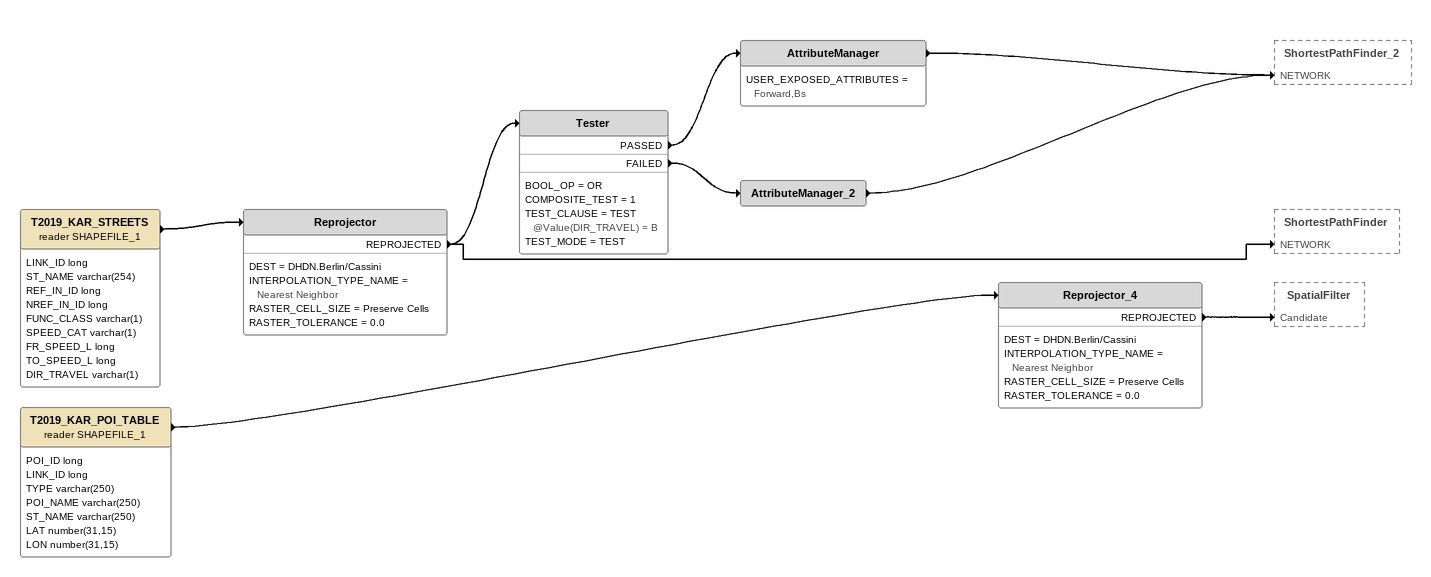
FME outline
T2019_KAR_STREETS (reader SHAPEFILE_1)
    attributes: LINK_ID long, ST_NAME varchar(254), REF_IN_ID long, NREF_IN_ID long, FUNC_CLASS varchar(1), SPEED_CAT varchar(1), FR_SPEED_L long, TO_SPEED_L long, DIR_TRAVEL varchar(1)
    -> Reprojector
Reprojector
    DEST = DHDN.Berlin/Cassini
    INTERPOLATION_TYPE_NAME = Nearest Neighbor
    RASTER_CELL_SIZE = Preserve Cells
    RASTER_TOLERANCE = 0.0
    REPROJECTED -> ShortestPathFinder [NETWORK]
    REPROJECTED -> Tester
Tester
    BOOL_OP = OR
    COMPOSITE_TEST = 1
    TEST_CLAUSE = TEST @Value(DIR_TRAVEL) = B
    TEST_MODE = TEST
    PASSED -> AttributeManager
    FAILED -> AttributeManager_2
AttributeManager
    USER_EXPOSED_ATTRIBUTES = Forward,Bs
    -> ShortestPathFinder_2 [NETWORK]
AttributeManager_2
    -> ShortestPathFinder_2 [NETWORK]
T2019_KAR_POI_TABLE (reader SHAPEFILE_1)
    attributes: POI_ID long, LINK_ID long, TYPE varchar(250), POI_NAME varchar(250), ST_NAME varchar(250), LAT number(31,15), LON number(31,15)
    -> Reprojector_4
Reprojector_4
    DEST = DHDN.Berlin/Cassini
    INTERPOLATION_TYPE_NAME = Nearest Neighbor
    RASTER_CELL_SIZE = Preserve Cells
    RASTER_TOLERANCE = 0.0
    REPROJECTED -> SpatialFilter [Candidate]
